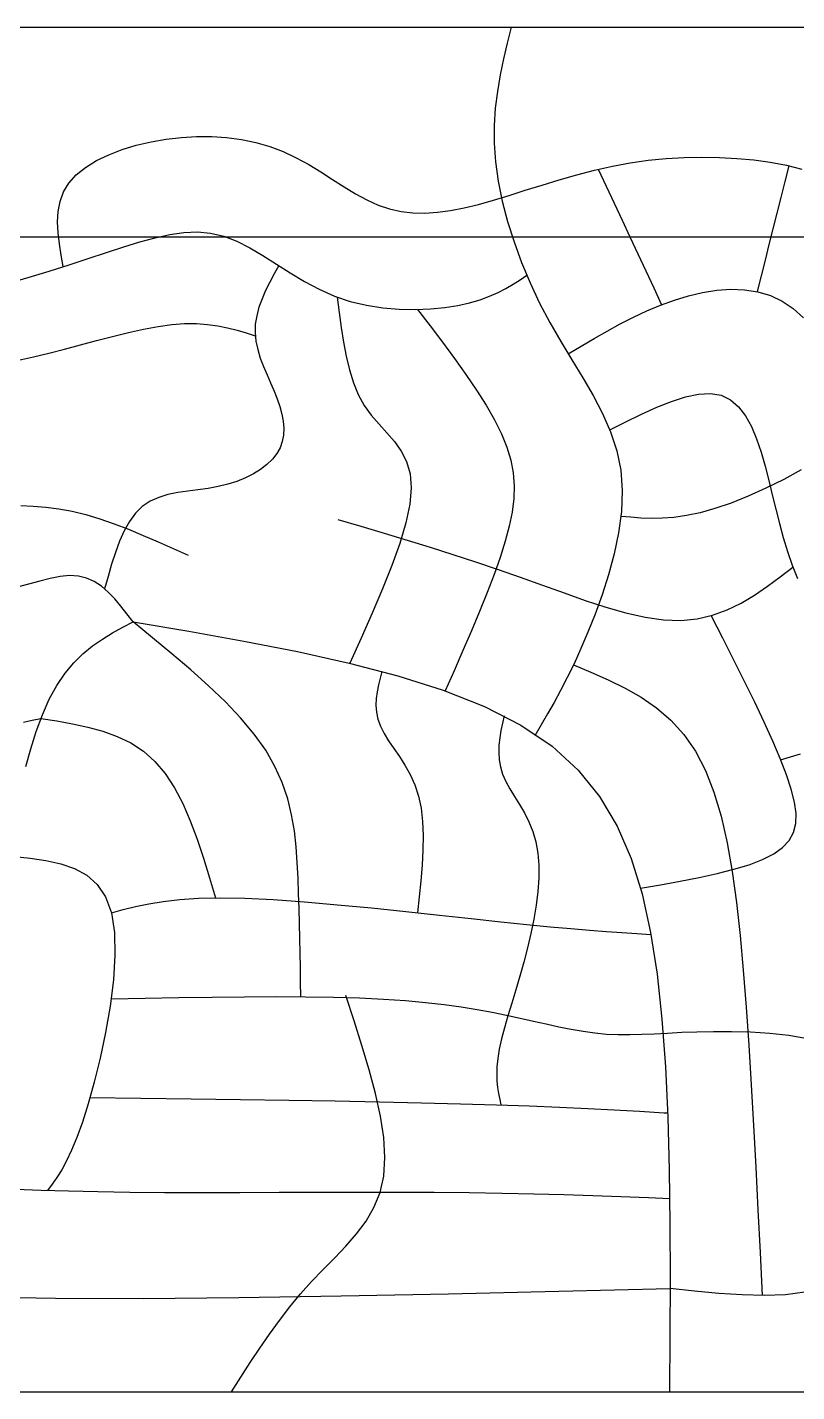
# Model space of a CAD drawing. Extents: x -15732 to 10897, y -24868 to 16165.
# Drawn here: x 5780 to 6097, y -3349 to -2785 of the extents above; entities that cross this region are included whole.
import ezdxf

# ---------------------------------------------------------------- set-up
doc = ezdxf.new("R2010")
doc.units = 0
doc.header["$MEASUREMENT"] = 0
for name, color, linetype in [('STREETS-SPRAWL', 7, 'CONTINUOUS'), ('STREETS-SPRAWL-12M', 7, 'CONTINUOUS'), ('STREETS-SPRAWL-20M', 7, 'CONTINUOUS')]:
    doc.layers.add(name, color=color, linetype=linetype)

msp = doc.modelspace()

# ---------------------------------------------------------------- linework, layer by layer
at = {"layer": 'STREETS-SPRAWL', "color": 7, "linetype": 'CONTINUOUS'}
msp.add_line((5559.29, -2871.94), (6125.12, -2871.94), dxfattribs=at)
at = {"layer": 'STREETS-SPRAWL-12M', "color": 253, "linetype": 'CONTINUOUS'}
for p, q in [((5979.42, -2785.31), (5977.81, -2791.82)), ((5977.81, -2791.82), (5976.27, -2798.38)), ((5976.27, -2798.38), (5974.88, -2805.02)), ((5974.88, -2805.02), (5973.73, -2811.79)), ((5973.73, -2811.79), (5972.88, -2818.72)), ((5972.88, -2818.72), (5972.41, -2825.85)), ((5843.25, -2830.79), (5849.53, -2830.44)), ((5849.53, -2830.44), (5855.77, -2830.46)), ((5855.77, -2830.46), (5861.94, -2830.88)), ((5972.41, -2825.85), (5972.39, -2833.24)), ((5813.25, -2837.97), (5818.77, -2835.85)), ((5818.77, -2835.85), (5824.63, -2834.06)), ((5824.63, -2834.06), (5830.73, -2832.61)), ((5830.73, -2832.61), (5836.97, -2831.52)), ((5836.97, -2831.52), (5843.25, -2830.79)), ((5861.94, -2830.88), (5868.01, -2831.7)), ((5868.01, -2831.7), (5873.95, -2832.93)), ((5873.95, -2832.93), (5879.73, -2834.6)), ((5879.73, -2834.6), (5885.31, -2836.69)), ((5972.39, -2833.24), (5972.91, -2840.91)), ((5803.69, -2843.2), (5808.19, -2840.42)), ((5808.19, -2840.42), (5813.25, -2837.97)), ((5885.31, -2836.69), (5890.67, -2839.21)), ((5890.67, -2839.21), (5895.84, -2842.05)), ((5972.91, -2840.91), (5974.02, -2848.89)), ((6021.21, -2842.67), (6028.63, -2841.31)), ((6028.63, -2841.31), (6036.06, -2840.27)), ((6036.06, -2840.27), (6043.47, -2839.53)), ((6043.47, -2839.53), (6050.85, -2839.09)), ((6050.85, -2839.09), (6058.17, -2838.94)), ((6058.17, -2838.94), (6065.41, -2839.07)), ((6065.41, -2839.07), (6072.56, -2839.47)), ((6072.56, -2839.47), (6079.58, -2840.14)), ((6079.58, -2840.14), (6086.45, -2841.08)), ((6086.45, -2841.08), (6093.12, -2842.34)), ((5796.8, -2849.66), (5799.86, -2846.28)), ((5799.86, -2846.28), (5803.69, -2843.2)), ((5895.84, -2842.05), (5900.85, -2845.09)), ((5900.85, -2845.09), (5905.72, -2848.19)), ((5999.26, -2848.33), (6006.49, -2846.25)), ((6006.49, -2846.25), (6013.82, -2844.34)), ((6013.82, -2844.34), (6021.21, -2842.67)), ((6015.4, -2843.96), (6018.67, -2850.96)), ((6092.59, -2849.08), (6094.23, -2842.59)), ((6093.12, -2842.34), (6099.52, -2844)), ((5794.59, -2853.34), (5796.8, -2849.66)), ((5905.72, -2848.19), (5910.49, -2851.24)), ((5910.49, -2851.24), (5915.19, -2854.11)), ((5974.02, -2848.89), (5975.7, -2857.12)), ((5978.54, -2854.78), (5985.25, -2852.68)), ((5985.25, -2852.68), (5992.17, -2850.5)), ((5992.17, -2850.5), (5999.26, -2848.33)), ((6018.67, -2850.96), (6021.94, -2857.96)), ((6090.95, -2855.58), (6092.59, -2849.08)), ((5792.36, -2861.43), (5793.15, -2857.27)), ((5793.15, -2857.27), (5794.59, -2853.34)), ((5915.19, -2854.11), (5919.86, -2856.66)), ((5919.86, -2856.66), (5924.53, -2858.78)), ((5959.98, -2859.92), (5965.88, -2858.48)), ((5965.88, -2858.48), (5972.07, -2856.75)), ((5972.07, -2856.75), (5978.54, -2854.78)), ((5975.7, -2857.12), (5977.91, -2865.52)), ((6021.94, -2857.96), (6025.21, -2864.96)), ((6089.31, -2862.07), (6090.95, -2855.58)), ((5792.13, -2865.76), (5792.36, -2861.43)), ((5924.53, -2858.78), (5929.22, -2860.37)), ((5929.22, -2860.37), (5933.98, -2861.43)), ((5933.98, -2861.43), (5938.84, -2861.99)), ((5938.84, -2861.99), (5943.83, -2862.09)), ((5943.83, -2862.09), (5949, -2861.76)), ((5949, -2861.76), (5954.37, -2861.02)), ((5954.37, -2861.02), (5959.98, -2859.92)), ((6087.67, -2868.56), (6089.31, -2862.07)), ((5792.33, -2870.25), (5792.13, -2865.76)), ((5844.26, -2870.11), (5849.86, -2869.89)), ((5849.86, -2869.89), (5855.32, -2870.35)), ((5977.91, -2865.52), (5980.61, -2874.02)), ((6025.21, -2864.96), (6028.47, -2871.96)), ((6086.03, -2875.06), (6087.67, -2868.56)), ((5792.87, -2874.84), (5792.33, -2870.25)), ((5793.62, -2879.51), (5792.87, -2874.84)), ((5819.44, -2876.1), (5826.13, -2874.02)), ((5826.13, -2874.02), (5832.46, -2872.27)), ((5832.46, -2872.27), (5838.48, -2870.94)), ((5838.48, -2870.94), (5844.26, -2870.11)), ((5855.32, -2870.35), (5860.72, -2871.59)), ((5860.72, -2871.59), (5866.09, -2873.65)), ((5866.09, -2873.65), (5871.49, -2876.39)), ((5980.61, -2874.02), (5983.74, -2882.53)), ((6028.47, -2871.96), (6031.74, -2878.96)), ((6084.39, -2881.55), (6086.03, -2875.06)), ((5794.49, -2884.22), (5793.62, -2879.51)), ((5796.85, -2883.47), (5804.77, -2880.9)), ((5804.77, -2880.9), (5812.33, -2878.43)), ((5812.33, -2878.43), (5819.44, -2876.1)), ((5871.49, -2876.39), (5876.95, -2879.61)), ((5876.95, -2879.61), (5882.51, -2883.13)), ((6031.74, -2878.96), (6035.01, -2885.96)), ((5780.33, -2888.6), (5788.67, -2886.05)), ((5788.67, -2886.05), (5796.85, -2883.47)), ((5883.45, -2883.74), (5881.57, -2887.19)), ((5882.51, -2883.13), (5888.2, -2886.76)), ((5888.2, -2886.76), (5894.06, -2890.31)), ((5983.74, -2882.53), (5987.29, -2890.97)), ((6035.01, -2885.96), (6038.28, -2892.95)), ((6082.75, -2888.04), (6084.39, -2881.55)), ((5771.97, -2891.03), (5780.33, -2888.6)), ((5879.75, -2890.63), (5878.05, -2894.08)), ((5881.57, -2887.19), (5879.75, -2890.63)), ((5894.06, -2890.31), (5900.12, -2893.58)), ((5977.27, -2893.2), (5980.27, -2891.44)), ((5980.27, -2891.44), (5983.12, -2889.62)), ((5983.12, -2889.62), (5985.9, -2887.78)), ((5987.29, -2890.97), (5991.19, -2899.26)), ((6081.1, -2894.54), (6082.75, -2888.04)), ((5876.54, -2897.54), (5875.29, -2901)), ((5878.05, -2894.08), (5876.54, -2897.54)), ((5900.12, -2893.58), (5906.42, -2896.39)), ((5906.42, -2896.39), (5912.97, -2898.58)), ((5907.62, -2896.84), (5908.38, -2903.1)), ((5962.28, -2899.15), (5966.62, -2897.88)), ((5966.62, -2897.88), (5970.52, -2896.44)), ((5970.52, -2896.44), (5974.04, -2894.88)), ((5974.04, -2894.88), (5977.27, -2893.2)), ((6038.28, -2892.95), (6041.54, -2899.95)), ((6041.11, -2900.13), (6046.83, -2898.04)), ((6046.83, -2898.04), (6052.64, -2896.28)), ((6052.64, -2896.28), (6058.51, -2894.91)), ((6058.51, -2894.91), (6064.37, -2893.98)), ((6064.37, -2893.98), (6070.15, -2893.57)), ((6070.15, -2893.57), (6075.81, -2893.75)), ((6075.81, -2893.75), (6081.27, -2894.57)), ((6081.27, -2894.57), (6086.49, -2896.12)), ((6086.49, -2896.12), (6091.39, -2898.45)), ((5875.29, -2901), (5874.35, -2904.48)), ((5908.38, -2903.1), (5909.2, -2909.3)), ((5912.97, -2898.58), (5919.69, -2900.18)), ((5919.69, -2900.18), (5926.47, -2901.23)), ((5926.47, -2901.23), (5933.2, -2901.79)), ((5933.2, -2901.79), (5939.76, -2901.92)), ((5939.76, -2901.92), (5946.06, -2901.66)), ((5940.74, -2901.9), (5945.96, -2908.71)), ((5946.06, -2901.66), (5951.98, -2901.08)), ((5951.98, -2901.08), (5957.41, -2900.22)), ((5957.41, -2900.22), (5962.28, -2899.15)), ((5991.19, -2899.26), (5995.41, -2907.33)), ((6029.94, -2905.08), (6035.48, -2902.49)), ((6035.48, -2902.49), (6041.11, -2900.13)), ((6091.39, -2898.45), (6095.93, -2901.58)), ((6095.93, -2901.58), (6100.1, -2905.39)), ((5827.64, -2910.02), (5833.66, -2908.89)), ((5833.66, -2908.89), (5839.33, -2908.12)), ((5839.33, -2908.12), (5844.58, -2907.75)), ((5844.58, -2907.75), (5849.45, -2907.77)), ((5849.45, -2907.77), (5853.99, -2908.1)), ((5853.99, -2908.1), (5858.27, -2908.71)), ((5858.27, -2908.71), (5862.32, -2909.53)), ((5873.78, -2907.96), (5873.66, -2911.46)), ((5874.35, -2904.48), (5873.78, -2907.96)), ((5909.2, -2909.3), (5910.14, -2915.37)), ((5945.96, -2908.71), (5951.09, -2915.47)), ((5995.41, -2907.33), (5999.9, -2915.12)), ((6019.05, -2910.83), (6024.47, -2907.88)), ((6024.47, -2907.88), (6029.94, -2905.08)), ((5801.6, -2916.58), (5808.25, -2914.79)), ((5808.25, -2914.79), (5814.86, -2913.05)), ((5814.86, -2913.05), (5821.35, -2911.43)), ((5821.35, -2911.43), (5827.64, -2910.02)), ((5862.32, -2909.53), (5866.22, -2910.52)), ((5866.22, -2910.52), (5870, -2911.61)), ((5870, -2911.61), (5873.73, -2912.76)), ((5873.66, -2911.46), (5874.01, -2914.97)), ((5874.01, -2914.97), (5874.77, -2918.48)), ((6008.33, -2917.06), (6013.68, -2913.91)), ((6013.68, -2913.91), (6019.05, -2910.83)), ((5782.18, -2921.54), (5788.49, -2920.03)), ((5788.49, -2920.03), (5794.98, -2918.36)), ((5794.98, -2918.36), (5801.6, -2916.58)), ((5874.77, -2918.48), (5875.85, -2921.98)), ((5910.14, -2915.37), (5911.26, -2921.24)), ((5951.09, -2915.47), (5956.05, -2922.17)), ((5999.9, -2915.12), (6004.49, -2922.69)), ((6003, -2920.26), (6008.33, -2917.06)), ((5776.04, -2922.9), (5782.18, -2921.54)), ((5875.85, -2921.98), (5877.16, -2925.46)), ((5877.16, -2925.46), (5878.61, -2928.9)), ((5911.26, -2921.24), (5912.62, -2926.87)), ((5956.05, -2922.17), (5960.77, -2928.76)), ((6004.49, -2922.69), (6009.01, -2930.13)), ((5878.61, -2928.9), (5880.1, -2932.3)), ((5912.62, -2926.87), (5914.29, -2932.17)), ((5960.77, -2928.76), (5965.15, -2935.21)), ((6009.01, -2930.13), (6013.31, -2937.52)), ((5880.1, -2932.3), (5881.55, -2935.63)), ((5881.55, -2935.63), (5882.85, -2938.89)), ((5914.29, -2932.17), (5916.32, -2937.1)), ((5916.32, -2937.1), (5918.78, -2941.58)), ((5965.15, -2935.21), (5969.11, -2941.48)), ((6013.31, -2937.52), (6017.19, -2944.95)), ((6051.4, -2938.01), (6056.82, -2936.88)), ((6056.82, -2936.88), (6061.78, -2936.61)), ((6061.78, -2936.61), (6066.21, -2937.36)), ((6066.21, -2937.36), (6070.05, -2939.22)), ((5882.85, -2938.89), (5883.94, -2942.06)), ((5883.94, -2942.06), (5884.77, -2945.15)), ((5918.78, -2941.58), (5921.68, -2945.59)), ((5969.11, -2941.48), (5972.58, -2947.53)), ((6033.19, -2945.2), (6039.52, -2942.32)), ((6039.52, -2942.32), (6045.61, -2939.88)), ((6045.61, -2939.88), (6051.4, -2938.01)), ((6070.05, -2939.22), (6073.36, -2942.1)), ((6073.36, -2942.1), (6076.21, -2945.84)), ((5884.77, -2945.15), (5885.31, -2948.13)), ((5885.31, -2948.13), (5885.53, -2951.02)), ((5921.68, -2945.59), (5924.86, -2949.29)), ((5972.58, -2947.53), (5975.46, -2953.33)), ((6017.19, -2944.95), (6020.5, -2952.5)), ((6020.17, -2951.68), (6026.72, -2948.37)), ((6026.72, -2948.37), (6033.19, -2945.2)), ((6076.21, -2945.84), (6078.65, -2950.32)), ((5885.4, -2953.81), (5884.89, -2956.48)), ((5885.53, -2951.02), (5885.4, -2953.81)), ((5924.86, -2949.29), (5928.11, -2952.87)), ((5928.11, -2952.87), (5931.23, -2956.51)), ((5975.46, -2953.33), (5977.7, -2958.87)), ((6020.5, -2952.5), (6023.05, -2960.27)), ((6078.65, -2950.32), (6080.76, -2955.37)), ((5883.98, -2959.05), (5882.62, -2961.49)), ((5884.89, -2956.48), (5883.98, -2959.05)), ((5931.23, -2956.51), (5934, -2960.42)), ((5977.7, -2958.87), (5979.3, -2964.22)), ((6080.76, -2955.37), (6082.61, -2960.86)), ((5880.82, -2963.81), (5878.58, -2965.99)), ((5882.62, -2961.49), (5880.82, -2963.81)), ((5934, -2960.42), (5936.22, -2964.77)), ((5936.22, -2964.77), (5937.69, -2969.77)), ((5979.3, -2964.22), (5980.28, -2969.48)), ((6023.05, -2960.27), (6024.69, -2968.32)), ((6082.61, -2960.86), (6084.26, -2966.64)), ((5872.99, -2969.86), (5869.71, -2971.52)), ((5875.96, -2968.02), (5872.99, -2969.86)), ((5878.58, -2965.99), (5875.96, -2968.02)), ((5937.69, -2969.77), (5938.19, -2975.61)), ((5980.28, -2969.48), (5980.68, -2974.74)), ((6024.69, -2968.32), (6025.29, -2976.73)), ((6084.26, -2966.64), (6085.79, -2972.56)), ((6099.16, -2968.17), (6091.97, -2972.15)), ((5845.89, -2976.96), (5841.74, -2977.59)), ((5850.1, -2976.42), (5845.89, -2976.96)), ((5854.29, -2975.85), (5850.1, -2976.42)), ((5858.41, -2975.13), (5854.29, -2975.85)), ((5862.38, -2974.17), (5858.41, -2975.13)), ((5866.16, -2972.96), (5862.38, -2974.17)), ((5869.71, -2971.52), (5866.16, -2972.96)), ((5938.19, -2975.61), (5937.58, -2982.42)), ((5980.68, -2974.74), (5980.52, -2980.09)), ((6025.29, -2976.73), (6024.94, -2985.38)), ((6084.64, -2975.82), (6077.34, -2979.1)), ((6091.97, -2972.15), (6084.64, -2975.82)), ((6085.79, -2972.56), (6087.26, -2978.51)), ((5830.33, -2981.16), (5827.11, -2983.31)), ((5833.89, -2979.57), (5830.33, -2981.16)), ((5837.72, -2978.42), (5833.89, -2979.57)), ((5841.74, -2977.59), (5837.72, -2978.42)), ((5937.58, -2982.42), (5935.94, -2990.14)), ((5980.52, -2980.09), (5979.83, -2985.64)), ((6070.27, -2981.92), (6063.6, -2984.21)), ((6077.34, -2979.1), (6070.27, -2981.92)), ((6087.26, -2978.51), (6088.72, -2984.43)), ((5776.95, -2982.98), (5782.05, -2983.2)), ((5782.05, -2983.2), (5787.27, -2983.62)), ((5787.27, -2983.62), (5792.63, -2984.3)), ((5792.63, -2984.3), (5798.12, -2985.31)), ((5798.12, -2985.31), (5803.77, -2986.7)), ((5803.77, -2986.7), (5809.55, -2988.44)), ((5824.28, -2986.09), (5821.8, -2989.47)), ((5827.11, -2983.31), (5824.28, -2986.09)), ((5979.83, -2985.64), (5978.64, -2991.48)), ((6024.94, -2985.38), (6023.79, -2994.16)), ((6028.83, -2987.8), (6024.74, -2987.41)), ((6033, -2988.11), (6028.83, -2987.8)), ((6037.31, -2988.28), (6033, -2988.11)), ((6041.84, -2988.22), (6037.31, -2988.28)), ((6046.66, -2987.85), (6041.84, -2988.22)), ((6051.84, -2987.12), (6046.66, -2987.85)), ((6057.47, -2985.93), (6051.84, -2987.12)), ((6063.6, -2984.21), (6057.47, -2985.93)), ((6088.72, -2984.43), (6090.22, -2990.32)), ((5809.55, -2988.44), (5815.45, -2990.48)), ((5815.45, -2990.48), (5821.45, -2992.77)), ((5819.62, -2993.35), (5817.7, -2997.65)), ((5821.8, -2989.47), (5819.62, -2993.35)), ((5821.45, -2992.77), (5827.53, -2995.26)), ((5907.85, -2988.66), (5917.41, -2991.5)), ((5917.41, -2991.5), (5926.95, -2994.37)), ((5935.94, -2990.14), (5933.43, -2998.62)), ((5978.64, -2991.48), (5976.97, -2997.7)), ((6090.22, -2990.32), (6091.81, -2996.16)), ((5817.7, -2997.65), (5815.98, -3002.28)), ((5827.53, -2995.26), (5833.66, -2997.9)), ((5833.66, -2997.9), (5839.84, -3000.64)), ((5926.95, -2994.37), (5936.46, -2997.25)), ((5933.43, -2998.62), (5930.18, -3007.75)), ((5936.46, -2997.25), (5945.94, -3000.18)), ((5976.97, -2997.7), (5974.86, -3004.38)), ((6023.79, -2994.16), (6021.98, -3002.92)), ((6091.81, -2996.16), (6093.54, -3001.92)), ((5815.98, -3002.28), (5814.42, -3007.17)), ((5839.84, -3000.64), (5846.03, -3003.43)), ((5945.94, -3000.18), (5955.37, -3003.15)), ((5955.37, -3003.15), (5964.73, -3006.19)), ((5974.86, -3004.38), (5972.35, -3011.48)), ((6021.98, -3002.92), (6019.67, -3011.55)), ((6093.54, -3001.92), (6095.46, -3007.58)), ((5814.42, -3007.17), (5812.95, -3012.23)), ((5930.18, -3007.75), (5926.35, -3017.39)), ((5964.73, -3006.19), (5974.02, -3009.31)), ((5974.02, -3009.31), (5983.21, -3012.51)), ((6090.56, -3012.41), (6095.76, -3008.4)), ((6095.46, -3007.58), (6097.62, -3013.14)), ((5780.18, -3015.48), (5775.38, -3016.73)), ((5784.76, -3014.24), (5780.18, -3015.48)), ((5789.11, -3013.14), (5784.76, -3014.24)), ((5793.23, -3012.32), (5789.11, -3013.14)), ((5797.11, -3011.92), (5793.23, -3012.32)), ((5800.73, -3012.08), (5797.11, -3011.92)), ((5804.11, -3012.91), (5800.73, -3012.08)), ((5807.26, -3014.35), (5804.11, -3012.91)), ((5810.23, -3016.31), (5807.26, -3014.35)), ((5813.03, -3018.71), (5810.23, -3016.31)), ((5812.95, -3012.23), (5811.54, -3017.37)), ((5972.35, -3011.48), (5969.51, -3018.94)), ((5983.21, -3012.51), (5992.31, -3015.79)), ((5992.31, -3015.79), (6001.25, -3019.04)), ((6019.67, -3011.55), (6016.99, -3019.9)), ((6079.94, -3019.97), (6085.3, -3016.31)), ((6085.3, -3016.31), (6090.56, -3012.41)), ((5815.7, -3021.46), (5813.03, -3018.71)), ((5818.28, -3024.48), (5815.7, -3021.46)), ((5926.35, -3017.39), (5922.07, -3027.42)), ((5969.51, -3018.94), (5966.39, -3026.71)), ((6001.25, -3019.04), (6010.01, -3022.13)), ((6010.01, -3022.13), (6018.54, -3024.92)), ((6016.99, -3019.9), (6014.1, -3027.86)), ((6074.4, -3023.27), (6079.94, -3019.97)), ((5820.79, -3027.67), (5818.28, -3024.48)), ((5823.27, -3030.95), (5820.79, -3027.67)), ((5922.07, -3027.42), (5917.51, -3037.71)), ((5966.39, -3026.71), (5963.04, -3034.71)), ((6018.54, -3024.92), (6026.8, -3027.28)), ((6026.8, -3027.28), (6034.74, -3029.07)), ((6062.62, -3028.3), (6068.65, -3026.08)), ((6068.65, -3026.08), (6074.4, -3023.27)), ((5814.78, -3035.55), (5819.01, -3033.2)), ((5819.01, -3033.2), (5823.27, -3030.95)), ((5823.27, -3030.95), (5846.29, -3034.89)), ((5831.38, -3037.56), (5823.27, -3030.95)), ((6014.1, -3027.86), (6011.14, -3035.28)), ((6034.74, -3029.07), (6042.32, -3030.17)), ((6042.32, -3030.17), (6049.5, -3030.44)), ((6049.5, -3030.44), (6056.25, -3029.79)), ((6056.25, -3029.79), (6062.62, -3028.3)), ((6066.79, -3037.77), (6062.14, -3028.65)), ((5806.53, -3040.94), (5810.61, -3038.1)), ((5810.61, -3038.1), (5814.78, -3035.55)), ((5839.37, -3044.17), (5831.38, -3037.56)), ((5846.29, -3034.89), (5869.02, -3038.96)), ((5869.02, -3038.96), (5891.18, -3043.3)), ((5917.51, -3037.71), (5912.8, -3048.12)), ((5963.04, -3034.71), (5959.52, -3042.89)), ((6011.14, -3035.28), (6008.23, -3042.08)), ((6071.37, -3046.8), (6066.79, -3037.77)), ((5798.8, -3047.91), (5802.59, -3044.18)), ((5802.59, -3044.18), (5806.53, -3040.94)), ((5847.12, -3050.79), (5839.37, -3044.17)), ((5891.18, -3043.3), (5912.48, -3048.05)), ((5959.52, -3042.89), (5955.9, -3051.19)), ((6008.23, -3042.08), (6005.38, -3048.3)), ((5795.2, -3052.23), (5798.8, -3047.91)), ((5912.48, -3048.05), (5932.65, -3053.32)), ((6005.38, -3048.3), (6002.59, -3054.03)), ((6005.18, -3048.72), (6012.39, -3051.75)), ((6075.79, -3055.65), (6071.37, -3046.8)), ((5791.83, -3057.24), (5795.2, -3052.23)), ((5854.51, -3057.42), (5847.12, -3050.79)), ((5925.31, -3054.28), (5924.63, -3057.07)), ((5926.06, -3051.49), (5925.31, -3054.28)), ((5932.65, -3053.32), (5951.39, -3059.27)), ((5955.9, -3051.19), (5952.21, -3059.56)), ((6002.59, -3054.03), (5999.85, -3059.34)), ((6012.39, -3051.75), (6019.52, -3054.91)), ((6019.52, -3054.91), (6026.47, -3058.35)), ((6080, -3064.24), (6075.79, -3055.65)), ((5788.71, -3063), (5791.83, -3057.24)), ((5861.42, -3064.05), (5854.51, -3057.42)), ((5924.07, -3059.87), (5923.7, -3062.68)), ((5924.63, -3057.07), (5924.07, -3059.87)), ((5951.39, -3059.27), (5968.42, -3066.01)), ((5999.85, -3059.34), (5997.15, -3064.32)), ((6026.47, -3058.35), (6033.16, -3062.19)), ((5785.85, -3069.38), (5788.71, -3063)), ((5867.73, -3070.7), (5861.42, -3064.05)), ((5923.7, -3062.68), (5923.59, -3065.5)), ((5923.59, -3065.5), (5923.8, -3068.35)), ((5968.42, -3066.01), (5983.46, -3073.69)), ((5997.15, -3064.32), (5994.48, -3069.06)), ((6033.16, -3062.19), (6039.5, -3066.59)), ((6039.5, -3066.59), (6045.41, -3071.67)), ((6083.91, -3072.47), (6080, -3064.24)), ((5778.12, -3072.41), (5781.67, -3071.7)), ((5781.67, -3071.7), (5785.23, -3070.95)), ((5783.28, -3076.25), (5785.85, -3069.38)), ((5785.23, -3070.95), (5791.79, -3071.97)), ((5791.79, -3071.97), (5798.29, -3073.11)), ((5873.32, -3077.37), (5867.73, -3070.7)), ((5923.8, -3068.35), (5924.39, -3071.23)), ((5924.39, -3071.23), (5925.43, -3074.13)), ((5975.82, -3072.89), (5975.2, -3075.91)), ((5976.49, -3069.87), (5975.82, -3072.89)), ((5994.48, -3069.06), (5991.82, -3073.63)), ((6045.41, -3071.67), (6050.8, -3077.58)), ((6087.44, -3080.27), (6083.91, -3072.47)), ((5781.02, -3083.43), (5783.28, -3076.25)), ((5798.29, -3073.11), (5804.66, -3074.47)), ((5804.66, -3074.47), (5810.84, -3076.17)), ((5810.84, -3076.17), (5816.76, -3078.33)), ((5816.76, -3078.33), (5822.35, -3081.05)), ((5878.07, -3084.04), (5873.32, -3077.37)), ((5925.43, -3074.13), (5926.94, -3077.08)), ((5926.94, -3077.08), (5928.84, -3080.11)), ((5975.2, -3075.91), (5974.7, -3078.93)), ((5983.46, -3073.69), (5996.3, -3082.42)), ((5991.82, -3073.63), (5989.18, -3078.11)), ((6050.8, -3077.58), (6055.58, -3084.45)), ((5779.07, -3090.78), (5781.02, -3083.43)), ((5822.35, -3081.05), (5827.55, -3084.45)), ((5881.9, -3090.74), (5878.07, -3084.04)), ((5928.84, -3080.11), (5930.99, -3083.28)), ((5930.99, -3083.28), (5933.28, -3086.64)), ((5974.37, -3081.95), (5974.27, -3084.96)), ((5974.7, -3078.93), (5974.37, -3081.95)), ((5996.3, -3082.42), (6007.06, -3092.26)), ((6090.53, -3087.53), (6087.44, -3080.27)), ((5827.55, -3084.45), (5832.31, -3088.65)), ((5832.31, -3088.65), (5836.56, -3093.71)), ((5933.28, -3086.64), (5935.56, -3090.24)), ((5974.27, -3084.96), (5974.45, -3087.97)), ((5974.45, -3087.97), (5974.98, -3090.98)), ((6055.58, -3084.45), (6059.69, -3092.38)), ((6093.11, -3094.19), (6090.53, -3087.53)), ((6090.72, -3088), (6094.8, -3086.72)), ((6094.8, -3086.72), (6098.85, -3085.53)), ((5836.56, -3093.71), (5840.36, -3099.57)), ((5884.89, -3097.44), (5881.9, -3090.74)), ((5935.56, -3090.24), (5937.72, -3094.13)), ((5937.72, -3094.13), (5939.63, -3098.37)), ((5974.98, -3090.98), (5975.9, -3093.98)), ((5975.9, -3093.98), (5977.26, -3096.98)), ((6007.06, -3092.26), (6015.96, -3103.24)), ((6059.69, -3092.38), (6063.19, -3101.37)), ((6095.09, -3100.16), (6093.11, -3094.19)), ((5840.36, -3099.57), (5843.78, -3106.11)), ((5887.14, -3104.13), (5884.89, -3097.44)), ((5939.63, -3098.37), (5941.16, -3102.99)), ((5977.26, -3096.98), (5978.95, -3100.02)), ((5978.95, -3100.02), (5980.86, -3103.16)), ((6096.42, -3105.48), (6095.09, -3100.16)), ((5843.78, -3106.11), (5846.87, -3113.22)), ((5888.78, -3110.8), (5887.14, -3104.13)), ((5941.16, -3102.99), (5942.22, -3108.05)), ((5980.86, -3103.16), (5982.88, -3106.43)), ((5982.88, -3106.43), (5984.89, -3109.9)), ((6015.96, -3103.24), (6023.2, -3115.4)), ((6063.19, -3101.37), (6066.13, -3111.36)), ((6097.06, -3110.21), (6096.42, -3105.48)), ((5889.92, -3117.42), (5888.78, -3110.8)), ((5942.22, -3108.05), (5942.83, -3113.49)), ((5984.89, -3109.9), (5986.77, -3113.59)), ((6066.13, -3111.36), (6068.61, -3122.33)), ((6096.94, -3114.4), (6097.06, -3110.21)), ((5846.87, -3113.22), (5849.7, -3120.78)), ((5890.66, -3124), (5889.92, -3117.42)), ((5942.83, -3113.49), (5943.06, -3119.27)), ((5986.77, -3113.59), (5988.41, -3117.58)), ((5988.41, -3117.58), (5989.68, -3121.9)), ((6023.2, -3115.4), (6028.99, -3128.78)), ((6096.02, -3118.11), (6096.94, -3114.4)), ((5849.7, -3120.78), (5852.33, -3128.67)), ((5943.06, -3119.27), (5942.98, -3125.33)), ((5989.68, -3121.9), (5990.49, -3126.58)), ((6068.61, -3122.33), (6070.68, -3134.22)), ((6091.54, -3124.31), (6094.24, -3121.39)), ((6094.24, -3121.39), (6096.02, -3118.11)), ((5774.27, -3127.92), (5780.85, -3128.66)), ((5780.85, -3128.66), (5787.29, -3129.6)), ((5852.33, -3128.67), (5854.84, -3136.8)), ((5891.13, -3130.5), (5890.66, -3124)), ((5942.98, -3125.33), (5942.64, -3131.61)), ((5990.49, -3126.58), (5990.87, -3131.6)), ((6028.99, -3128.78), (6033.53, -3143.41)), ((6077.7, -3131.36), (6083.24, -3129.25)), ((6083.24, -3129.25), (6087.88, -3126.91)), ((6087.88, -3126.91), (6091.54, -3124.31)), ((5787.29, -3129.6), (5793.42, -3130.95)), ((5793.42, -3130.95), (5799.11, -3132.93)), ((5799.11, -3132.93), (5804.2, -3135.74)), ((5891.44, -3136.93), (5891.13, -3130.5)), ((5942.64, -3131.61), (5942.12, -3138.06)), ((5990.87, -3131.6), (5990.84, -3136.89)), ((6064.46, -3135.03), (6071.4, -3133.27)), ((6070.68, -3134.22), (6072.43, -3147)), ((6071.4, -3133.27), (6077.7, -3131.36)), ((5804.2, -3135.74), (5808.53, -3139.58)), ((5808.53, -3139.58), (5811.98, -3144.68)), ((5854.84, -3136.8), (5857.28, -3145.04)), ((5891.68, -3143.26), (5891.44, -3136.93)), ((5942.12, -3138.06), (5941.47, -3144.62)), ((5990.84, -3136.89), (5990.46, -3142.41)), ((6032.9, -3141.08), (6041.11, -3139.65)), ((6041.11, -3139.65), (6049.19, -3138.18)), ((6049.19, -3138.18), (6057.02, -3136.65)), ((6057.02, -3136.65), (6064.46, -3135.03)), ((5811.98, -3144.68), (5814.37, -3151.22)), ((5835.78, -3146.51), (5842.58, -3145.73)), ((5842.58, -3145.73), (5850.33, -3145.22)), ((5850.33, -3145.22), (5859.24, -3145.03)), ((5859.24, -3145.03), (5869.49, -3145.2)), ((5869.49, -3145.2), (5881.18, -3145.78)), ((5881.18, -3145.78), (5894.04, -3146.7)), ((5891.88, -3149.51), (5891.68, -3143.26)), ((5941.47, -3144.62), (5940.75, -3151.24)), ((5990.46, -3142.41), (5989.77, -3148.1)), ((6033.53, -3143.41), (6037.02, -3159.33)), ((5814.36, -3151.19), (5819.24, -3149.89)), ((5814.37, -3151.22), (5815.62, -3159.33)), ((5819.24, -3149.89), (5824.3, -3148.64)), ((5824.3, -3148.64), (5829.76, -3147.49)), ((5829.76, -3147.49), (5835.78, -3146.51)), ((5892.05, -3155.68), (5891.88, -3149.51)), ((5894.04, -3146.7), (5907.7, -3147.88)), ((5907.7, -3147.88), (5921.79, -3149.25)), ((5921.79, -3149.25), (5935.95, -3150.72)), ((5935.95, -3150.72), (5949.8, -3152.22)), ((5989.77, -3148.1), (5988.79, -3153.92)), ((6072.43, -3147), (6073.93, -3160.61)), ((5892.18, -3161.8), (5892.05, -3155.68)), ((5949.8, -3152.22), (5962.98, -3153.66)), ((5962.98, -3153.66), (5975.13, -3154.97)), ((5975.13, -3154.97), (5985.96, -3156.08)), ((5985.96, -3156.08), (5995.56, -3157.01)), ((5988.79, -3153.92), (5987.58, -3159.81)), ((5995.56, -3157.01), (6004.11, -3157.78)), ((5815.62, -3159.33), (5815.83, -3168.71)), ((5892.29, -3167.86), (5892.18, -3161.8)), ((5987.58, -3159.81), (5986.18, -3165.72)), ((6004.11, -3157.78), (6011.77, -3158.41)), ((6011.77, -3158.41), (6018.74, -3158.94)), ((6018.74, -3158.94), (6025.17, -3159.38)), ((6025.17, -3159.38), (6031.26, -3159.78)), ((6031.26, -3159.78), (6037.17, -3160.14)), ((6037.02, -3159.33), (6039.69, -3176.58)), ((6073.93, -3160.61), (6075.25, -3175.01)), ((5815.83, -3168.71), (5815.18, -3178.98)), ((5892.39, -3173.89), (5892.29, -3167.86)), ((5986.18, -3165.72), (5984.63, -3171.59)), ((5892.47, -3179.9), (5892.39, -3173.89)), ((5984.63, -3171.59), (5982.98, -3177.38)), ((5815.18, -3178.98), (5813.83, -3189.76)), ((5892.54, -3185.89), (5892.47, -3179.9)), ((5982.98, -3177.38), (5981.3, -3183.04)), ((6039.69, -3176.58), (6041.7, -3195.17)), ((6075.25, -3175.01), (6076.45, -3190.17)), ((5914.54, -3195.82), (5911.11, -3185.46)), ((5981.3, -3183.04), (5979.65, -3188.52)), ((5813.83, -3189.76), (5811.95, -3200.65)), ((5814.26, -3186.77), (5828.31, -3186.51)), ((5828.31, -3186.51), (5842.24, -3186.26)), ((5842.24, -3186.26), (5855.93, -3186.06)), ((5855.93, -3186.06), (5869.28, -3185.92)), ((5869.28, -3185.92), (5882.16, -3185.86)), ((5882.16, -3185.86), (5894.46, -3185.91)), ((5894.46, -3185.91), (5906.06, -3186.08)), ((5906.06, -3186.08), (5916.85, -3186.4)), ((5916.85, -3186.4), (5926.74, -3186.88)), ((5926.74, -3186.88), (5935.78, -3187.51)), ((5935.78, -3187.51), (5944.08, -3188.27)), ((5944.08, -3188.27), (5951.71, -3189.15)), ((5951.71, -3189.15), (5958.78, -3190.13)), ((5958.78, -3190.13), (5965.36, -3191.2)), ((5965.36, -3191.2), (5971.56, -3192.34)), ((5979.65, -3188.52), (5978.09, -3193.76)), ((6076.45, -3190.17), (6077.56, -3205.97)), ((5917.83, -3206.07), (5914.54, -3195.82)), ((5971.56, -3192.34), (5977.45, -3193.54)), ((5978.09, -3193.76), (5976.67, -3198.72)), ((5977.45, -3193.54), (5983.13, -3194.77)), ((5983.13, -3194.77), (5988.62, -3196)), ((5988.62, -3196), (5993.94, -3197.19)), ((6041.7, -3195.17), (6043.16, -3214.94)), ((5811.95, -3200.65), (5809.7, -3211.27)), ((5976.67, -3198.72), (5975.47, -3203.35)), ((5993.94, -3197.19), (5999.12, -3198.31)), ((5999.12, -3198.31), (6004.17, -3199.33)), ((6004.17, -3199.33), (6009.12, -3200.19)), ((6009.12, -3200.19), (6013.99, -3200.88)), ((6013.99, -3200.88), (6018.8, -3201.34)), ((6018.8, -3201.34), (6023.58, -3201.56)), ((6023.58, -3201.56), (6028.41, -3201.58)), ((6028.41, -3201.58), (6033.37, -3201.44)), ((6033.37, -3201.44), (6038.54, -3201.2)), ((6038.54, -3201.2), (6044, -3200.91)), ((6044, -3200.91), (6049.84, -3200.61)), ((6049.84, -3200.61), (6056.14, -3200.37)), ((6056.14, -3200.37), (6062.98, -3200.23)), ((6062.98, -3200.23), (6070.4, -3200.24)), ((6070.4, -3200.24), (6078.22, -3200.47)), ((6078.22, -3200.47), (6086.21, -3200.99)), ((6086.21, -3200.99), (6094.13, -3201.86)), ((6094.13, -3201.86), (6101.77, -3203.16)), ((5920.85, -3216.13), (5917.83, -3206.07)), ((5974.52, -3207.6), (5973.89, -3211.43)), ((5975.47, -3203.35), (5974.52, -3207.6)), ((6077.56, -3205.97), (6078.6, -3222.35)), ((5809.7, -3211.27), (5807.25, -3221.24)), ((5973.89, -3211.43), (5973.55, -3214.88)), ((5923.44, -3225.89), (5920.85, -3216.13)), ((5973.55, -3214.88), (5973.45, -3218)), ((5973.45, -3218), (5973.56, -3220.85)), ((6043.16, -3214.94), (6044.15, -3235.74)), ((5807.25, -3221.24), (5804.77, -3230.16)), ((5973.56, -3220.85), (5973.83, -3223.49)), ((5973.83, -3223.49), (5974.23, -3225.97)), ((6078.6, -3222.35), (6079.57, -3239.19)), ((5804.77, -3230.16), (5802.38, -3237.76)), ((5805.51, -3227.59), (5826.46, -3227.86)), ((5826.46, -3227.86), (5847.23, -3228.12)), ((5847.23, -3228.12), (5867.65, -3228.4)), ((5867.65, -3228.4), (5887.56, -3228.69)), ((5887.56, -3228.69), (5906.77, -3229.01)), ((5906.77, -3229.01), (5925.12, -3229.35)), ((5925.48, -3235.26), (5923.44, -3225.89)), ((5925.12, -3229.35), (5942.44, -3229.72)), ((5942.44, -3229.72), (5958.54, -3230.13)), ((5958.54, -3230.13), (5973.31, -3230.58)), ((5973.31, -3230.58), (5986.88, -3231.07)), ((5974.23, -3225.97), (5974.7, -3228.33)), ((5974.7, -3228.33), (5975.22, -3230.65)), ((5926.81, -3244.13), (5925.48, -3235.26)), ((5986.88, -3231.07), (5999.4, -3231.59)), ((5999.4, -3231.59), (6011.06, -3232.13)), ((6011.06, -3232.13), (6022.03, -3232.7)), ((6022.03, -3232.7), (6032.48, -3233.28)), ((6032.48, -3233.28), (6042.59, -3233.87)), ((6042.59, -3233.87), (6044.08, -3233.96)), ((6044.15, -3235.74), (6044.74, -3257.4)), ((5802.38, -3237.76), (5800.11, -3244.1)), ((6079.57, -3239.19), (6080.48, -3256.41)), ((5800.11, -3244.1), (5797.94, -3249.38)), ((5927.31, -3252.42), (5926.81, -3244.13)), ((5797.94, -3249.38), (5795.85, -3253.76)), ((5926.83, -3260.01), (5927.31, -3252.42)), ((5793.82, -3257.43), (5791.85, -3260.56)), ((5795.85, -3253.76), (5793.82, -3257.43)), ((6044.74, -3257.4), (6045.02, -3279.74)), ((6080.48, -3256.41), (6081.36, -3273.92)), ((5789.9, -3263.34), (5787.98, -3265.94)), ((5791.85, -3260.56), (5789.9, -3263.34)), ((5925.28, -3266.86), (5926.83, -3260.01)), ((5774.78, -3265.45), (5785.31, -3265.85)), ((5785.31, -3265.85), (5796.59, -3266.19)), ((5796.59, -3266.19), (5808.75, -3266.47)), ((5808.75, -3266.47), (5821.94, -3266.66)), ((5821.94, -3266.66), (5836.25, -3266.76)), ((5836.25, -3266.76), (5851.48, -3266.79)), ((5851.48, -3266.79), (5867.38, -3266.77)), ((5867.38, -3266.77), (5883.67, -3266.72)), ((5883.67, -3266.72), (5900.11, -3266.67)), ((5900.11, -3266.67), (5916.42, -3266.64)), ((5916.42, -3266.64), (5932.36, -3266.65)), ((5922.78, -3273.04), (5925.28, -3266.86)), ((5932.36, -3266.65), (5947.65, -3266.72)), ((5947.65, -3266.72), (5962.1, -3266.86)), ((5962.1, -3266.86), (5975.76, -3267.09)), ((5975.76, -3267.09), (5988.75, -3267.37)), ((5988.75, -3267.37), (6001.17, -3267.71)), ((6001.17, -3267.71), (6013.13, -3268.09)), ((6013.13, -3268.09), (6024.76, -3268.51)), ((6024.76, -3268.51), (6036.17, -3268.94)), ((6036.17, -3268.94), (6044.93, -3269.29)), ((5919.49, -3278.7), (5922.78, -3273.04)), ((6081.36, -3273.92), (6082.21, -3291.61)), ((5915.58, -3283.96), (5919.49, -3278.7)), ((6045.02, -3279.74), (6045.07, -3302.59)), ((5911.21, -3288.94), (5915.58, -3283.96)), ((5906.55, -3293.78), (5911.21, -3288.94)), ((6082.21, -3291.61), (6083.05, -3309.39)), ((5901.76, -3298.61), (5906.55, -3293.78)), ((5892.43, -3308.72), (5897.01, -3303.56)), ((5897.01, -3303.56), (5901.76, -3298.61)), ((6045.07, -3302.59), (6044.96, -3325.78)), ((5867.02, -3310.23), (5909.27, -3309.57)), ((5888.03, -3314.1), (5892.43, -3308.72)), ((5909.27, -3309.57), (5953.54, -3308.67)), ((5953.54, -3308.67), (5999.15, -3307.6)), ((5999.15, -3307.6), (6045.06, -3306.46)), ((6055.18, -3307.55), (6045.06, -3306.46)), ((6065.16, -3308.5), (6055.18, -3307.55)), ((6074.85, -3309.16), (6065.16, -3308.5)), ((6084.1, -3309.39), (6074.85, -3309.16)), ((6092.78, -3309.06), (6084.1, -3309.39)), ((6100.74, -3308.01), (6092.78, -3309.06)), ((5759.04, -3309.93), (5791.23, -3310.49)), ((5791.23, -3310.49), (5827.45, -3310.57)), ((5827.45, -3310.57), (5867.02, -3310.23)), ((5883.78, -3319.66), (5888.03, -3314.1)), ((5879.66, -3325.37), (5883.78, -3319.66)), ((5875.64, -3331.2), (5879.66, -3325.37)), ((6044.96, -3325.78), (6044.77, -3349.14)), ((5871.7, -3337.13), (5875.64, -3331.2)), ((5867.8, -3343.12), (5871.7, -3337.13)), ((5863.94, -3349.14), (5867.8, -3343.12)), ((5017.55, -3349.12), (6186.82, -3349.14))]:
    msp.add_line(p, q, dxfattribs=at)
at = {"layer": 'STREETS-SPRAWL-20M', "color": 252, "linetype": 'CONTINUOUS'}
msp.add_line((3901.31, -2785.31), (10064.53, -2785.31), dxfattribs=at)

doc.saveas('drawing.dxf')
